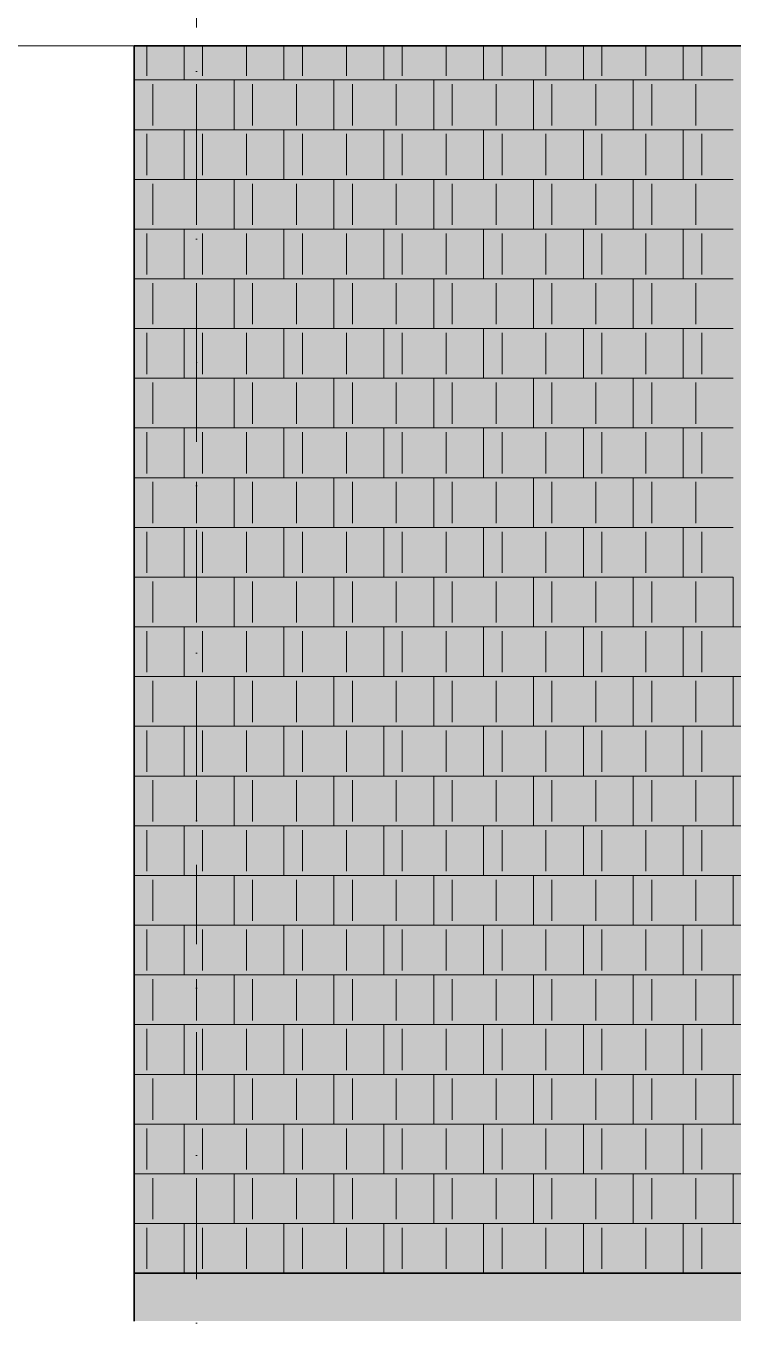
# Model space of a CAD drawing. Extents: x -1929 to 256751, y -18317 to 36108.
# Drawn here: x 221718 to 223135, y 13065 to 15658 of the extents above; entities that cross this region are included whole.
import ezdxf

# ---------------------------------------------------------------- set-up
doc = ezdxf.new("R2010")
doc.units = 0
doc.header["$LTSCALE"] = 5
doc.header["$MEASUREMENT"] = 0
doc.linetypes.add('- Осеви линии', pattern=[670.277762, 317.5, -176.388889, 0, -176.388874])
for name, color, linetype, lineweight in [('1', 8, 'Continuous', 13), ('41', 7, 'Continuous', 35), ('85', 252, 'Continuous', 20)]:
    doc.layers.add(name, color=color, linetype=linetype, lineweight=lineweight)
doc.layers.add('4', color=7, linetype='Continuous', lineweight=20, true_color=0x3e3e3e)
doc.layers.add('65', color=7, linetype='Continuous', lineweight=20, true_color=0x4e4e4e)
doc.layers.add('RGB colored ARCHICAD elements', color=7, linetype='Continuous')

# ---------------------------------------------------------------- blocks, each defined once
blk = doc.blocks.new('*X260')
at = {"layer": '1', "color": 250, "linetype": 'Continuous', "lineweight": 13, "true_color": 0x2a2a2a}
for p, q in [((165.504, 266.651), (165.504, 267.842)), ((167.004, 266.48), (167.004, 267.842)), ((167.744, 266.651), (167.744, 267.842)), ((169.504, 266.651), (169.504, 267.842)), ((171.004, 266.48), (171.004, 267.842)), ((171.744, 266.651), (171.744, 267.842)), ((173.504, 266.651), (173.504, 267.842)), ((175.004, 266.48), (175.004, 267.842)), ((175.744, 266.651), (175.744, 267.842)), ((177.504, 266.651), (177.504, 267.842)), ((179.004, 266.48), (179.004, 267.842)), ((179.744, 266.651), (179.744, 267.842)), ((181.504, 266.651), (181.504, 267.842)), ((183.004, 266.48), (183.004, 267.842)), ((183.744, 266.651), (183.744, 267.842)), ((185.504, 266.651), (185.504, 267.842)), ((187.004, 266.48), (187.004, 267.842)), ((187.744, 266.651), (187.744, 267.842)), ((173.004, 266.48), (165.004, 266.48)), ((165.004, 266.48), (165.004, 264.489)), ((165.744, 264.66), (165.744, 266.309)), ((167.504, 264.66), (167.504, 266.309)), ((169.004, 264.489), (169.004, 266.48)), ((169.744, 264.66), (169.744, 266.309)), ((171.504, 264.66), (171.504, 266.309)), ((181.004, 266.48), (173.004, 266.48)), ((173.004, 266.48), (173.004, 264.489)), ((173.744, 264.66), (173.744, 266.309)), ((175.504, 264.66), (175.504, 266.309)), ((177.004, 264.489), (177.004, 266.48)), ((177.744, 264.66), (177.744, 266.309)), ((179.504, 264.66), (179.504, 266.309)), ((189.004, 266.48), (181.004, 266.48)), ((181.004, 266.48), (181.004, 264.489)), ((181.744, 264.66), (181.744, 266.309)), ((183.504, 264.66), (183.504, 266.309)), ((185.004, 264.489), (185.004, 266.48)), ((185.744, 264.66), (185.744, 266.309)), ((187.504, 264.66), (187.504, 266.309)), ((165.004, 264.489), (173.004, 264.489)), ((167.004, 262.498), (167.004, 264.489)), ((171.004, 262.498), (171.004, 264.489)), ((173.004, 264.489), (181.004, 264.489)), ((175.004, 262.498), (175.004, 264.489)), ((179.004, 262.498), (179.004, 264.489)), ((181.004, 264.489), (189.004, 264.489)), ((183.004, 262.498), (183.004, 264.489)), ((187.004, 262.498), (187.004, 264.489)), ((165.504, 262.669), (165.504, 264.318)), ((167.744, 262.669), (167.744, 264.318)), ((169.504, 262.669), (169.504, 264.318)), ((171.744, 262.669), (171.744, 264.318)), ((173.504, 262.669), (173.504, 264.318)), ((175.744, 262.669), (175.744, 264.318)), ((177.504, 262.669), (177.504, 264.318)), ((179.744, 262.669), (179.744, 264.318)), ((181.504, 262.669), (181.504, 264.318)), ((183.744, 262.669), (183.744, 264.318)), ((185.504, 262.669), (185.504, 264.318)), ((187.744, 262.669), (187.744, 264.318)), ((173.004, 262.498), (165.004, 262.498)), ((165.004, 262.498), (165.004, 260.508)), ((169.004, 260.508), (169.004, 262.498)), ((181.004, 262.498), (173.004, 262.498)), ((173.004, 262.498), (173.004, 260.508)), ((177.004, 260.508), (177.004, 262.498)), ((189.004, 262.498), (181.004, 262.498)), ((181.004, 262.498), (181.004, 260.508)), ((185.004, 260.508), (185.004, 262.498)), ((165.744, 260.679), (165.744, 262.327)), ((167.504, 260.679), (167.504, 262.327)), ((169.744, 260.679), (169.744, 262.327)), ((171.504, 260.679), (171.504, 262.327)), ((173.744, 260.679), (173.744, 262.327)), ((175.504, 260.679), (175.504, 262.327)), ((177.744, 260.679), (177.744, 262.327)), ((179.504, 260.679), (179.504, 262.327)), ((181.744, 260.679), (181.744, 262.327)), ((183.504, 260.679), (183.504, 262.327)), ((185.744, 260.679), (185.744, 262.327)), ((187.504, 260.679), (187.504, 262.327)), ((165.004, 260.508), (173.004, 260.508)), ((165.504, 258.688), (165.504, 260.337)), ((167.004, 258.517), (167.004, 260.508)), ((167.744, 258.688), (167.744, 260.337)), ((169.504, 258.688), (169.504, 260.337)), ((171.004, 258.517), (171.004, 260.508)), ((171.744, 258.688), (171.744, 260.337)), ((173.004, 260.508), (181.004, 260.508)), ((173.504, 258.688), (173.504, 260.337)), ((175.004, 258.517), (175.004, 260.508)), ((175.744, 258.688), (175.744, 260.337)), ((177.504, 258.688), (177.504, 260.337)), ((179.004, 258.517), (179.004, 260.508)), ((179.744, 258.688), (179.744, 260.337)), ((181.004, 260.508), (189.004, 260.508)), ((181.504, 258.688), (181.504, 260.337)), ((183.004, 258.517), (183.004, 260.508)), ((183.744, 258.688), (183.744, 260.337)), ((185.504, 258.688), (185.504, 260.337)), ((187.004, 258.517), (187.004, 260.508)), ((187.744, 258.688), (187.744, 260.337)), ((173.004, 258.517), (165.004, 258.517)), ((165.004, 258.517), (165.004, 256.527)), ((165.744, 256.698), (165.744, 258.346)), ((167.504, 256.698), (167.504, 258.346)), ((169.004, 256.527), (169.004, 258.517)), ((169.744, 256.698), (169.744, 258.346)), ((171.504, 256.698), (171.504, 258.346)), ((181.004, 258.517), (173.004, 258.517)), ((173.004, 258.517), (173.004, 256.527)), ((173.744, 256.698), (173.744, 258.346)), ((175.504, 256.698), (175.504, 258.346)), ((177.004, 256.527), (177.004, 258.517)), ((177.744, 256.698), (177.744, 258.346)), ((179.504, 256.698), (179.504, 258.346)), ((189.004, 258.517), (181.004, 258.517)), ((181.004, 258.517), (181.004, 256.527)), ((181.744, 256.698), (181.744, 258.346)), ((183.504, 256.698), (183.504, 258.346)), ((185.004, 256.527), (185.004, 258.517)), ((185.744, 256.698), (185.744, 258.346)), ((187.504, 256.698), (187.504, 258.346)), ((165.004, 256.527), (173.004, 256.527)), ((165.504, 254.707), (165.504, 256.356)), ((167.004, 254.536), (167.004, 256.527)), ((167.744, 254.707), (167.744, 256.356)), ((169.504, 254.707), (169.504, 256.356)), ((171.004, 254.536), (171.004, 256.527)), ((171.744, 254.707), (171.744, 256.356)), ((173.004, 256.527), (181.004, 256.527)), ((173.504, 254.707), (173.504, 256.356)), ((175.004, 254.536), (175.004, 256.527)), ((175.744, 254.707), (175.744, 256.356)), ((177.504, 254.707), (177.504, 256.356)), ((179.004, 254.536), (179.004, 256.527)), ((179.744, 254.707), (179.744, 256.356)), ((181.004, 256.527), (189.004, 256.527)), ((181.504, 254.707), (181.504, 256.356)), ((183.004, 254.536), (183.004, 256.527)), ((183.744, 254.707), (183.744, 256.356)), ((185.504, 254.707), (185.504, 256.356)), ((187.004, 254.536), (187.004, 256.527)), ((187.744, 254.707), (187.744, 256.356)), ((173.004, 254.536), (165.004, 254.536)), ((165.004, 254.536), (165.004, 252.546)), ((165.744, 252.717), (165.744, 254.365)), ((167.504, 252.717), (167.504, 254.365)), ((169.004, 252.546), (169.004, 254.536)), ((169.744, 252.717), (169.744, 254.365)), ((171.504, 252.717), (171.504, 254.365)), ((181.004, 254.536), (173.004, 254.536)), ((173.004, 254.536), (173.004, 252.546)), ((173.744, 252.717), (173.744, 254.365)), ((175.504, 252.717), (175.504, 254.365)), ((177.004, 252.546), (177.004, 254.536)), ((177.744, 252.717), (177.744, 254.365)), ((179.504, 252.717), (179.504, 254.365)), ((189.004, 254.536), (181.004, 254.536)), ((181.004, 254.536), (181.004, 252.546)), ((181.744, 252.717), (181.744, 254.365)), ((183.504, 252.717), (183.504, 254.365)), ((185.004, 252.546), (185.004, 254.536)), ((185.744, 252.717), (185.744, 254.365)), ((187.504, 252.717), (187.504, 254.365)), ((165.004, 252.546), (173.004, 252.546)), ((167.004, 250.555), (167.004, 252.546)), ((171.004, 250.555), (171.004, 252.546)), ((173.004, 252.546), (181.004, 252.546)), ((175.004, 250.555), (175.004, 252.546)), ((179.004, 250.555), (179.004, 252.546)), ((181.004, 252.546), (189.004, 252.546)), ((183.004, 250.555), (183.004, 252.546)), ((187.004, 250.555), (187.004, 252.546)), ((165.504, 250.726), (165.504, 252.375)), ((167.744, 250.726), (167.744, 252.375)), ((169.504, 250.726), (169.504, 252.375)), ((171.744, 250.726), (171.744, 252.375)), ((173.504, 250.726), (173.504, 252.375)), ((175.744, 250.726), (175.744, 252.375)), ((177.504, 250.726), (177.504, 252.375)), ((179.744, 250.726), (179.744, 252.375)), ((181.504, 250.726), (181.504, 252.375)), ((183.744, 250.726), (183.744, 252.375)), ((185.504, 250.726), (185.504, 252.375)), ((187.744, 250.726), (187.744, 252.375)), ((173.004, 250.555), (165.004, 250.555)), ((165.004, 250.555), (165.004, 248.565)), ((169.004, 248.565), (169.004, 250.555)), ((181.004, 250.555), (173.004, 250.555)), ((173.004, 250.555), (173.004, 248.565)), ((177.004, 248.565), (177.004, 250.555)), ((189.004, 250.555), (181.004, 250.555)), ((181.004, 250.555), (181.004, 248.565)), ((185.004, 248.565), (185.004, 250.555)), ((165.744, 248.736), (165.744, 250.384)), ((167.504, 248.736), (167.504, 250.384)), ((169.744, 248.736), (169.744, 250.384)), ((171.504, 248.736), (171.504, 250.384)), ((173.744, 248.736), (173.744, 250.384)), ((175.504, 248.736), (175.504, 250.384)), ((177.744, 248.736), (177.744, 250.384)), ((179.504, 248.736), (179.504, 250.384)), ((181.744, 248.736), (181.744, 250.384)), ((183.504, 248.736), (183.504, 250.384)), ((185.744, 248.736), (185.744, 250.384)), ((187.504, 248.736), (187.504, 250.384)), ((165.004, 248.565), (173.004, 248.565)), ((165.504, 246.745), (165.504, 248.394)), ((167.004, 246.574), (167.004, 248.565)), ((167.744, 246.745), (167.744, 248.394)), ((169.504, 246.745), (169.504, 248.394)), ((171.004, 246.574), (171.004, 248.565)), ((171.744, 246.745), (171.744, 248.394)), ((173.004, 248.565), (181.004, 248.565)), ((173.504, 246.745), (173.504, 248.394)), ((175.004, 246.574), (175.004, 248.565)), ((175.744, 246.745), (175.744, 248.394)), ((177.504, 246.745), (177.504, 248.394)), ((179.004, 246.574), (179.004, 248.565)), ((179.744, 246.745), (179.744, 248.394)), ((181.004, 248.565), (189.004, 248.565)), ((181.504, 246.745), (181.504, 248.394)), ((183.004, 246.574), (183.004, 248.565)), ((183.744, 246.745), (183.744, 248.394)), ((185.504, 246.745), (185.504, 248.394)), ((187.004, 246.574), (187.004, 248.565)), ((187.744, 246.745), (187.744, 248.394)), ((173.004, 246.574), (165.004, 246.574)), ((165.004, 246.574), (165.004, 244.583)), ((165.744, 244.754), (165.744, 246.403)), ((167.504, 244.754), (167.504, 246.403)), ((169.004, 244.583), (169.004, 246.574)), ((169.744, 244.754), (169.744, 246.403)), ((171.504, 244.754), (171.504, 246.403)), ((181.004, 246.574), (173.004, 246.574)), ((173.004, 246.574), (173.004, 244.583)), ((173.744, 244.754), (173.744, 246.403)), ((175.504, 244.754), (175.504, 246.403)), ((177.004, 244.583), (177.004, 246.574)), ((177.744, 244.754), (177.744, 246.403)), ((179.504, 244.754), (179.504, 246.403)), ((189.004, 246.574), (181.004, 246.574)), ((181.004, 246.574), (181.004, 244.583)), ((181.744, 244.754), (181.744, 246.403)), ((183.504, 244.754), (183.504, 246.403)), ((185.004, 244.583), (185.004, 246.574)), ((185.744, 244.754), (185.744, 246.403)), ((187.504, 244.754), (187.504, 246.403)), ((189.004, 246.574), (189.004, 244.583)), ((165.004, 244.583), (173.004, 244.583)), ((165.504, 242.764), (165.504, 244.412)), ((167.004, 242.593), (167.004, 244.583)), ((167.744, 242.764), (167.744, 244.412)), ((169.504, 242.764), (169.504, 244.412)), ((171.004, 242.593), (171.004, 244.583)), ((171.744, 242.764), (171.744, 244.412)), ((173.004, 244.583), (181.004, 244.583)), ((173.504, 242.764), (173.504, 244.412)), ((175.004, 242.593), (175.004, 244.583)), ((175.744, 242.764), (175.744, 244.412)), ((177.504, 242.764), (177.504, 244.412)), ((179.004, 242.593), (179.004, 244.583)), ((179.744, 242.764), (179.744, 244.412)), ((181.004, 244.583), (189.004, 244.583)), ((181.504, 242.764), (181.504, 244.412)), ((183.004, 242.593), (183.004, 244.583)), ((183.744, 242.764), (183.744, 244.412)), ((185.504, 242.764), (185.504, 244.412)), ((187.004, 242.593), (187.004, 244.583)), ((187.744, 242.764), (187.744, 244.412)), ((189.004, 244.583), (197.004, 244.583)), ((173.004, 242.593), (165.004, 242.593)), ((165.004, 242.593), (165.004, 240.602)), ((165.744, 240.773), (165.744, 242.422)), ((167.504, 240.773), (167.504, 242.422)), ((169.004, 240.602), (169.004, 242.593)), ((169.744, 240.773), (169.744, 242.422)), ((171.504, 240.773), (171.504, 242.422)), ((181.004, 242.593), (173.004, 242.593)), ((173.004, 242.593), (173.004, 240.602)), ((173.744, 240.773), (173.744, 242.422)), ((175.504, 240.773), (175.504, 242.422)), ((177.004, 240.602), (177.004, 242.593)), ((177.744, 240.773), (177.744, 242.422)), ((179.504, 240.773), (179.504, 242.422)), ((189.004, 242.593), (181.004, 242.593)), ((181.004, 242.593), (181.004, 240.602)), ((181.744, 240.773), (181.744, 242.422)), ((183.504, 240.773), (183.504, 242.422)), ((185.004, 240.602), (185.004, 242.593)), ((185.744, 240.773), (185.744, 242.422)), ((187.504, 240.773), (187.504, 242.422)), ((197.004, 242.593), (189.004, 242.593)), ((189.004, 242.593), (189.004, 240.602)), ((165.004, 240.602), (173.004, 240.602)), ((167.004, 238.612), (167.004, 240.602)), ((171.004, 238.612), (171.004, 240.602)), ((173.004, 240.602), (181.004, 240.602)), ((175.004, 238.612), (175.004, 240.602)), ((179.004, 238.612), (179.004, 240.602)), ((181.004, 240.602), (189.004, 240.602)), ((183.004, 238.612), (183.004, 240.602)), ((187.004, 238.612), (187.004, 240.602)), ((189.004, 240.602), (197.004, 240.602)), ((165.504, 238.783), (165.504, 240.431)), ((167.744, 238.783), (167.744, 240.431)), ((169.504, 238.783), (169.504, 240.431)), ((171.744, 238.783), (171.744, 240.431)), ((173.504, 238.783), (173.504, 240.431)), ((175.744, 238.783), (175.744, 240.431)), ((177.504, 238.783), (177.504, 240.431)), ((179.744, 238.783), (179.744, 240.431)), ((181.504, 238.783), (181.504, 240.431)), ((183.744, 238.783), (183.744, 240.431)), ((185.504, 238.783), (185.504, 240.431)), ((187.744, 238.783), (187.744, 240.431)), ((173.004, 238.612), (165.004, 238.612)), ((165.004, 238.612), (165.004, 236.621)), ((169.004, 236.621), (169.004, 238.612)), ((181.004, 238.612), (173.004, 238.612)), ((173.004, 238.612), (173.004, 236.621)), ((177.004, 236.621), (177.004, 238.612)), ((189.004, 238.612), (181.004, 238.612)), ((181.004, 238.612), (181.004, 236.621)), ((185.004, 236.621), (185.004, 238.612)), ((197.004, 238.612), (189.004, 238.612)), ((189.004, 238.612), (189.004, 236.621)), ((165.744, 236.792), (165.744, 238.441)), ((167.504, 236.792), (167.504, 238.441)), ((169.744, 236.792), (169.744, 238.441)), ((171.504, 236.792), (171.504, 238.441)), ((173.744, 236.792), (173.744, 238.441)), ((175.504, 236.792), (175.504, 238.441)), ((177.744, 236.792), (177.744, 238.441)), ((179.504, 236.792), (179.504, 238.441)), ((181.744, 236.792), (181.744, 238.441)), ((183.504, 236.792), (183.504, 238.441)), ((185.744, 236.792), (185.744, 238.441)), ((187.504, 236.792), (187.504, 238.441)), ((165.004, 236.621), (173.004, 236.621)), ((167.004, 234.631), (167.004, 236.621)), ((171.004, 234.631), (171.004, 236.621)), ((173.004, 236.621), (181.004, 236.621)), ((175.004, 234.631), (175.004, 236.621)), ((179.004, 234.631), (179.004, 236.621)), ((181.004, 236.621), (189.004, 236.621)), ((183.004, 234.631), (183.004, 236.621)), ((187.004, 234.631), (187.004, 236.621)), ((189.004, 236.621), (197.004, 236.621)), ((165.504, 234.802), (165.504, 236.45)), ((167.744, 234.802), (167.744, 236.45)), ((169.504, 234.802), (169.504, 236.45)), ((171.744, 234.802), (171.744, 236.45)), ((173.504, 234.802), (173.504, 236.45)), ((175.744, 234.802), (175.744, 236.45)), ((177.504, 234.802), (177.504, 236.45)), ((179.744, 234.802), (179.744, 236.45)), ((181.504, 234.802), (181.504, 236.45)), ((183.744, 234.802), (183.744, 236.45)), ((185.504, 234.802), (185.504, 236.45)), ((187.744, 234.802), (187.744, 236.45)), ((173.004, 234.631), (165.004, 234.631)), ((165.004, 234.631), (165.004, 232.64)), ((165.744, 232.811), (165.744, 234.46)), ((167.504, 232.811), (167.504, 234.46)), ((169.004, 232.64), (169.004, 234.631)), ((169.744, 232.811), (169.744, 234.46)), ((171.504, 232.811), (171.504, 234.46)), ((181.004, 234.631), (173.004, 234.631)), ((173.004, 234.631), (173.004, 232.64)), ((173.744, 232.811), (173.744, 234.46)), ((175.504, 232.811), (175.504, 234.46)), ((177.004, 232.64), (177.004, 234.631)), ((177.744, 232.811), (177.744, 234.46)), ((179.504, 232.811), (179.504, 234.46)), ((189.004, 234.631), (181.004, 234.631)), ((181.004, 234.631), (181.004, 232.64)), ((181.744, 232.811), (181.744, 234.46)), ((183.504, 232.811), (183.504, 234.46)), ((185.004, 232.64), (185.004, 234.631)), ((185.744, 232.811), (185.744, 234.46)), ((187.504, 232.811), (187.504, 234.46)), ((197.004, 234.631), (189.004, 234.631)), ((189.004, 234.631), (189.004, 232.64)), ((165.004, 232.64), (173.004, 232.64)), ((165.504, 230.821), (165.504, 232.469)), ((167.004, 230.65), (167.004, 232.64)), ((167.744, 230.821), (167.744, 232.469)), ((169.504, 230.821), (169.504, 232.469)), ((171.004, 230.65), (171.004, 232.64)), ((171.744, 230.821), (171.744, 232.469)), ((173.004, 232.64), (181.004, 232.64)), ((173.504, 230.821), (173.504, 232.469)), ((175.004, 230.65), (175.004, 232.64)), ((175.744, 230.821), (175.744, 232.469)), ((177.504, 230.821), (177.504, 232.469)), ((179.004, 230.65), (179.004, 232.64)), ((179.744, 230.821), (179.744, 232.469)), ((181.004, 232.64), (189.004, 232.64)), ((181.504, 230.821), (181.504, 232.469)), ((183.004, 230.65), (183.004, 232.64)), ((183.744, 230.821), (183.744, 232.469)), ((185.504, 230.821), (185.504, 232.469)), ((187.004, 230.65), (187.004, 232.64)), ((187.744, 230.821), (187.744, 232.469)), ((189.004, 232.64), (197.004, 232.64)), ((173.004, 230.65), (165.004, 230.65)), ((165.004, 230.65), (165.004, 228.659)), ((165.744, 228.83), (165.744, 230.479)), ((167.504, 228.83), (167.504, 230.479)), ((169.004, 228.659), (169.004, 230.65)), ((169.744, 228.83), (169.744, 230.479)), ((171.504, 228.83), (171.504, 230.479)), ((181.004, 230.65), (173.004, 230.65)), ((173.004, 230.65), (173.004, 228.659)), ((173.744, 228.83), (173.744, 230.479)), ((175.504, 228.83), (175.504, 230.479)), ((177.004, 228.659), (177.004, 230.65)), ((177.744, 228.83), (177.744, 230.479)), ((179.504, 228.83), (179.504, 230.479)), ((189.004, 230.65), (181.004, 230.65)), ((181.004, 230.65), (181.004, 228.659)), ((181.744, 228.83), (181.744, 230.479)), ((183.504, 228.83), (183.504, 230.479)), ((185.004, 228.659), (185.004, 230.65)), ((185.744, 228.83), (185.744, 230.479)), ((187.504, 228.83), (187.504, 230.479)), ((197.004, 230.65), (189.004, 230.65)), ((189.004, 230.65), (189.004, 228.659)), ((165.004, 228.659), (173.004, 228.659)), ((165.504, 226.839), (165.504, 228.488)), ((167.004, 226.668), (167.004, 228.659)), ((167.744, 226.839), (167.744, 228.488)), ((169.504, 226.839), (169.504, 228.488)), ((171.004, 226.668), (171.004, 228.659)), ((171.744, 226.839), (171.744, 228.488)), ((173.004, 228.659), (181.004, 228.659)), ((173.504, 226.839), (173.504, 228.488)), ((175.004, 226.668), (175.004, 228.659)), ((175.744, 226.839), (175.744, 228.488)), ((177.504, 226.839), (177.504, 228.488)), ((179.004, 226.668), (179.004, 228.659)), ((179.744, 226.839), (179.744, 228.488)), ((181.004, 228.659), (189.004, 228.659)), ((181.504, 226.839), (181.504, 228.488)), ((183.004, 226.668), (183.004, 228.659)), ((183.744, 226.839), (183.744, 228.488)), ((185.504, 226.839), (185.504, 228.488)), ((187.004, 226.668), (187.004, 228.659)), ((187.744, 226.839), (187.744, 228.488)), ((189.004, 228.659), (197.004, 228.659)), ((173.004, 226.668), (165.004, 226.668)), ((165.004, 226.668), (165.004, 224.678)), ((169.004, 224.678), (169.004, 226.668)), ((181.004, 226.668), (173.004, 226.668)), ((173.004, 226.668), (173.004, 224.678)), ((177.004, 224.678), (177.004, 226.668)), ((189.004, 226.668), (181.004, 226.668)), ((181.004, 226.668), (181.004, 224.678)), ((185.004, 224.678), (185.004, 226.668)), ((197.004, 226.668), (189.004, 226.668)), ((189.004, 226.668), (189.004, 224.678)), ((165.744, 224.849), (165.744, 226.497)), ((167.504, 224.849), (167.504, 226.497)), ((169.744, 224.849), (169.744, 226.497)), ((171.504, 224.849), (171.504, 226.497)), ((173.744, 224.849), (173.744, 226.497)), ((175.504, 224.849), (175.504, 226.497)), ((177.744, 224.849), (177.744, 226.497)), ((179.504, 224.849), (179.504, 226.497)), ((181.744, 224.849), (181.744, 226.497)), ((183.504, 224.849), (183.504, 226.497)), ((185.744, 224.849), (185.744, 226.497)), ((187.504, 224.849), (187.504, 226.497)), ((165.004, 224.678), (173.004, 224.678)), ((167.004, 222.687), (167.004, 224.678)), ((171.004, 222.687), (171.004, 224.678)), ((173.004, 224.678), (181.004, 224.678)), ((175.004, 222.687), (175.004, 224.678)), ((179.004, 222.687), (179.004, 224.678)), ((181.004, 224.678), (189.004, 224.678)), ((183.004, 222.687), (183.004, 224.678)), ((187.004, 222.687), (187.004, 224.678)), ((189.004, 224.678), (197.004, 224.678)), ((165.504, 222.858), (165.504, 224.507)), ((167.744, 222.858), (167.744, 224.507)), ((169.504, 222.858), (169.504, 224.507)), ((171.744, 222.858), (171.744, 224.507)), ((173.504, 222.858), (173.504, 224.507)), ((175.744, 222.858), (175.744, 224.507)), ((177.504, 222.858), (177.504, 224.507)), ((179.744, 222.858), (179.744, 224.507)), ((181.504, 222.858), (181.504, 224.507)), ((183.744, 222.858), (183.744, 224.507)), ((185.504, 222.858), (185.504, 224.507)), ((187.744, 222.858), (187.744, 224.507)), ((173.004, 222.687), (165.004, 222.687)), ((165.004, 222.687), (165.004, 220.697)), ((165.744, 220.868), (165.744, 222.516)), ((167.504, 220.868), (167.504, 222.516)), ((169.004, 220.697), (169.004, 222.687)), ((169.744, 220.868), (169.744, 222.516)), ((171.504, 220.868), (171.504, 222.516)), ((181.004, 222.687), (173.004, 222.687)), ((173.004, 222.687), (173.004, 220.697)), ((173.744, 220.868), (173.744, 222.516)), ((175.504, 220.868), (175.504, 222.516)), ((177.004, 220.697), (177.004, 222.687)), ((177.744, 220.868), (177.744, 222.516)), ((179.504, 220.868), (179.504, 222.516)), ((189.004, 222.687), (181.004, 222.687)), ((181.004, 222.687), (181.004, 220.697)), ((181.744, 220.868), (181.744, 222.516)), ((183.504, 220.868), (183.504, 222.516)), ((185.004, 220.697), (185.004, 222.687)), ((185.744, 220.868), (185.744, 222.516)), ((187.504, 220.868), (187.504, 222.516)), ((197.004, 222.687), (189.004, 222.687)), ((189.004, 222.687), (189.004, 220.697)), ((165.004, 220.697), (173.004, 220.697)), ((165.504, 218.877), (165.504, 220.526)), ((167.004, 218.706), (167.004, 220.697)), ((167.744, 218.877), (167.744, 220.526)), ((169.504, 218.877), (169.504, 220.526)), ((171.004, 218.706), (171.004, 220.697)), ((171.744, 218.877), (171.744, 220.526)), ((173.004, 220.697), (181.004, 220.697)), ((173.504, 218.877), (173.504, 220.526)), ((175.004, 218.706), (175.004, 220.697)), ((175.744, 218.877), (175.744, 220.526)), ((177.504, 218.877), (177.504, 220.526)), ((179.004, 218.706), (179.004, 220.697)), ((179.744, 218.877), (179.744, 220.526)), ((181.004, 220.697), (189.004, 220.697)), ((181.504, 218.877), (181.504, 220.526)), ((183.004, 218.706), (183.004, 220.697)), ((183.744, 218.877), (183.744, 220.526)), ((185.504, 218.877), (185.504, 220.526)), ((187.004, 218.706), (187.004, 220.697)), ((187.744, 218.877), (187.744, 220.526)), ((189.004, 220.697), (197.004, 220.697)), ((173.004, 218.706), (165.004, 218.706)), ((181.004, 218.706), (173.004, 218.706)), ((189.004, 218.706), (181.004, 218.706)), ((197.004, 218.706), (189.004, 218.706))]:
    blk.add_line(p, q, dxfattribs=at)

msp = doc.modelspace()

# ---------------------------------------------------------------- hatches: boundary and pattern name
at = {"layer": 'RGB colored ARCHICAD elements', "linetype": 'Continuous', "lineweight": 0, "true_color": 0x7a7878}
h = msp.add_hatch(color=8, dxfattribs=at)
h.paths.add_polyline_path([(221935.2, 15617.5), (221935.2, 13160.7), (228835.2, 13160.7), (228835.2, 15344.5), (228085.2, 15617.5)])
h.paths.add_polyline_path([(227083.6, 13977.4), (227079.8, 13984.3), (227079.8, 14284), (227179.8, 14284), (227179.8, 13984.3), (227176, 13977.4), (227165.1, 13971.5), (227148.9, 13967.5), (227129.8, 13966.2), (227110.6, 13967.5), (227094.4, 13971.5)], flags=0)
at = {"layer": 'RGB colored ARCHICAD elements', "linetype": 'Continuous', "lineweight": 0, "true_color": 0xccbeac}
msp.add_hatch(color=9, dxfattribs=at).paths.add_polyline_path([(221935.2, 13160.7), (221935.2, 13064.9), (228835.2, 13064.9), (228835.2, 13160.7)])

# ---------------------------------------------------------------- linework, layer by layer
at = {"layer": '4', "linetype": '- Осеви линии', "lineweight": 20, "ltscale": 0.1}
for q in [(222060.2, 15984), (222060.2, 6484)]:
    msp.add_line((222060.2, 14984), q, dxfattribs=at)
at = {"layer": '4', "color": 250, "linetype": '- Осеви линии', "lineweight": 20, "true_color": 0x2a2a2a}
msp.add_point((222060.2, 14984), dxfattribs=at)
msp.add_point((222060.2, 14984), dxfattribs=at)
at = {"layer": '41', "linetype": 'Continuous', "lineweight": 35}
for p, q in [((228085.2, 15617.5), (221935.2, 15617.5)), ((221935.2, 15617.5), (221935.2, 13160.7)), ((221935.2, 13160.7), (228835.2, 13160.7)), ((221935.2, 13064.9), (221935.2, 13160.7))]:
    msp.add_line(p, q, dxfattribs=at)
at = {"layer": '85', "linetype": 'Continuous', "lineweight": 20}
msp.add_line((220846, 15617.5), (227535.2, 15617.5), dxfattribs=at)

# ---------------------------------------------------------------- block references
at = {"layer": '65', "color": 250, "linetype": 'Continuous', "lineweight": 20, "true_color": 0x2a2a2a, "xscale": 50.00002355911847, "yscale": 50.00002355911847, "zscale": 50.00002355911847}
msp.add_blockref('*X260', (213685, 2225.4), dxfattribs=at)

doc.saveas('drawing.dxf')
